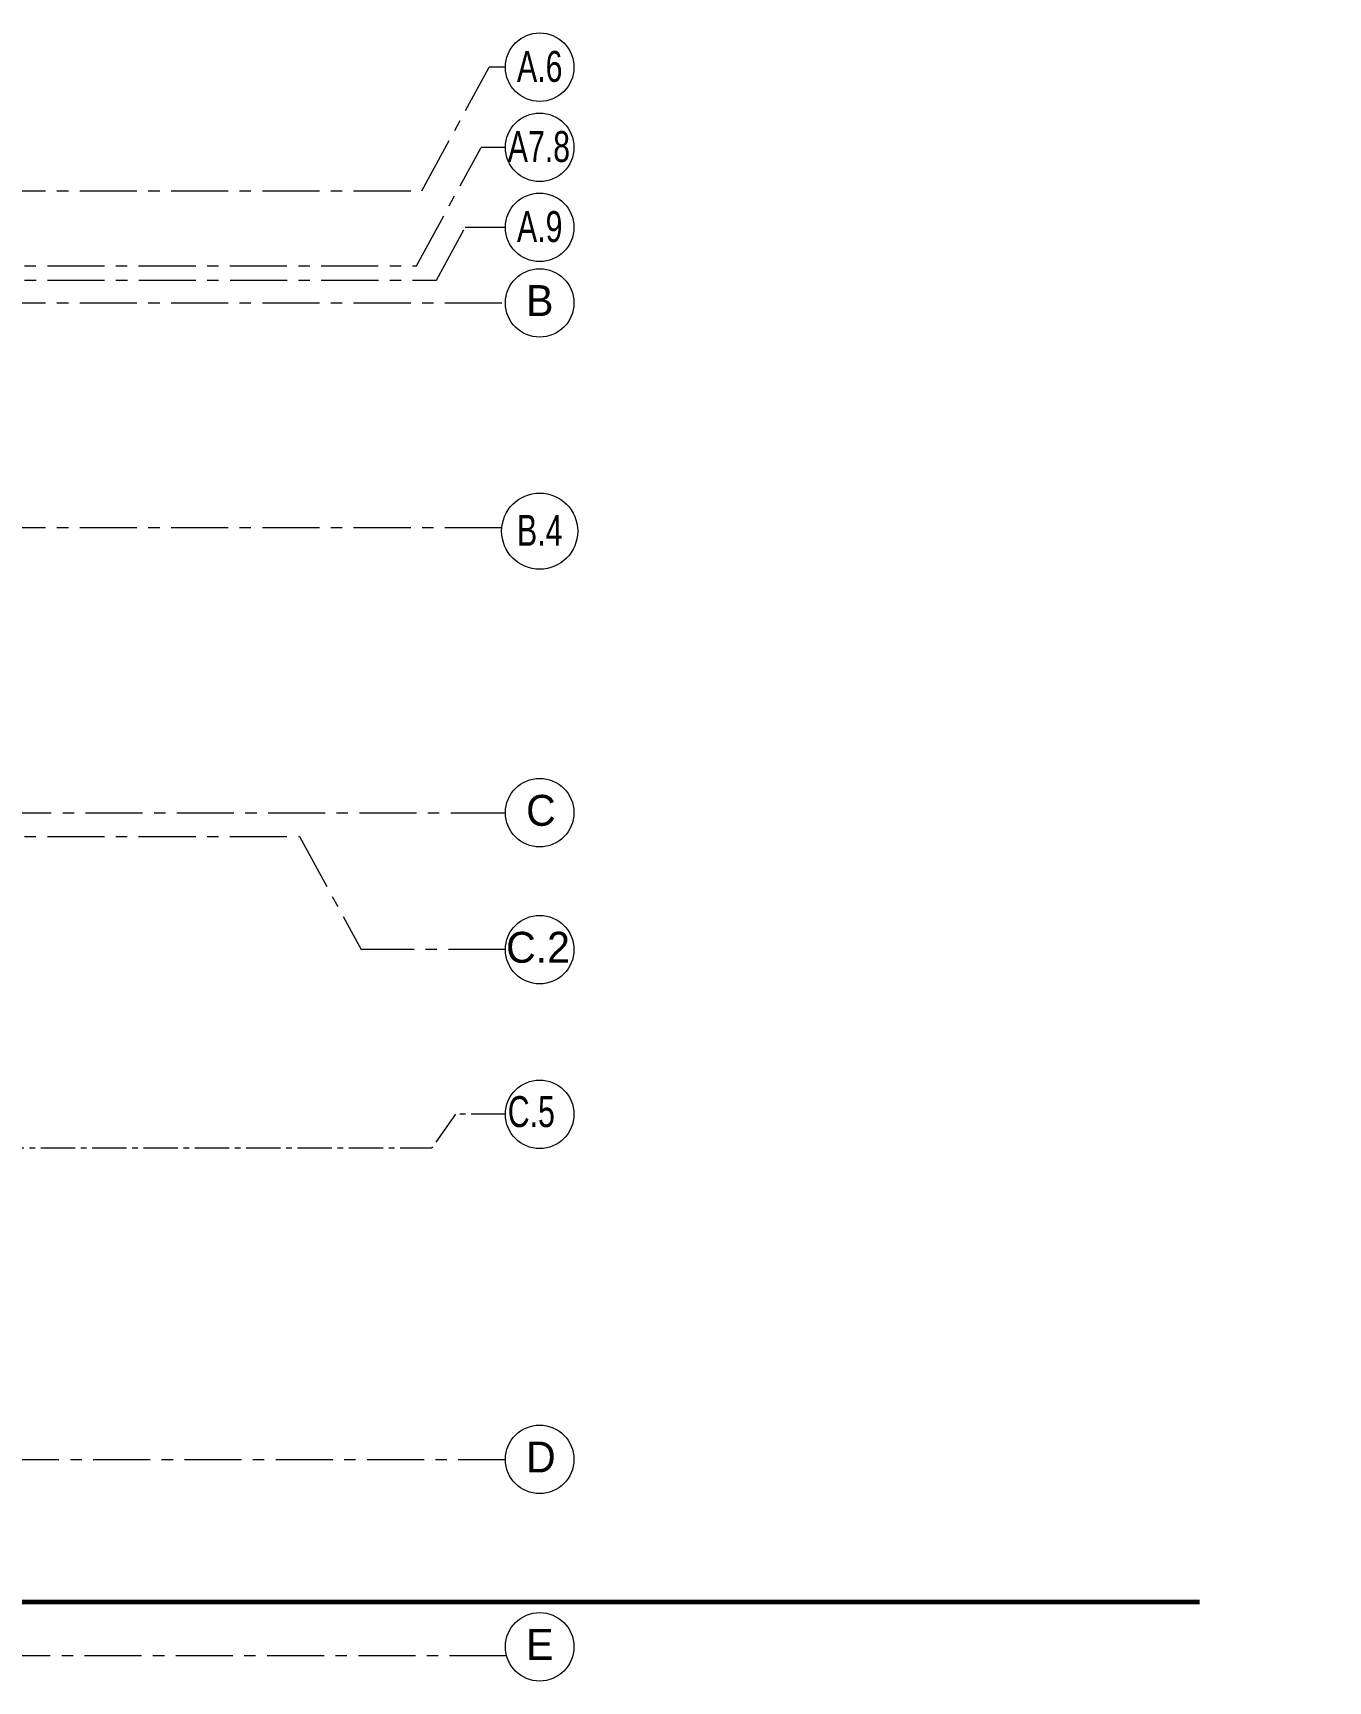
# Model space of a CAD drawing. Header units: inches. Extents: x -26500 to 0, y -3347 to 2257.
# Drawn here: x -20862 to -19500, y -546 to 1187 of the extents above; entities that cross this region are included whole.
import ezdxf
from ezdxf import colors
from ezdxf.entities.mleader import LeaderData, LeaderLine
from ezdxf.enums import TextEntityAlignment as Align
from ezdxf.math import Vec2, Vec3

# ---------------------------------------------------------------- set-up
doc = ezdxf.new("R2010")
doc.units = ezdxf.units.IN
doc.header["$LTSCALE"] = 48
doc.header["$MEASUREMENT"] = 0
doc.linetypes.add('A104$0$CENTER', pattern=[2, 1.25, -0.25, 0.25, -0.25])
doc.linetypes.add('CENTER2', pattern=[1.125, 0.75, -0.125, 0.125, -0.125])
for name, color, linetype in [('A104$0$A-GRID-1DP0-15', 8, 'Continuous'), ('A104$0$A-GRID-GRD1-12', 8, 'CENTER2'), ('A104$0$A-GRID-GRD3-12', 8, 'CENTER2'), ('A104$0$A-GRID-GRDP0-15', 8, 'Continuous'), ('A104$0$A-GRID-ID1-12', 8, 'Continuous'), ('A104$0$A-GRID-ID3-12', 8, 'Continuous'), ('E-Anno-Keyn', 72, 'Continuous'), ('XREF', 7, 'Continuous')]:
    doc.layers.add(name, color=color, linetype=linetype)
doc.styles.add('A104$0$style-Arial', font='arial.ttf')
doc.styles.add('MAMEP ANNO', font='arial.ttf', dxfattribs={"height": 0.101562})
doc.styles.get("Standard").update_dxf_attribs({"font": 'simplex.shx'})

# ---------------------------------------------------------------- blocks, each defined once
blk = doc.blocks.new('A104')
at = {"layer": 'A104$0$A-GRID-1DP0-15', "lineweight": 13}
for centre, radius in [((-20328.9322, 1150.994), 36), ((-20328.9322, 982.5678), 36), ((-20328.9322, 903.1574), 36), ((-20328.9322, 663.1574), 40), ((-20328.9322, 367.1574), 36), ((-20328.9322, -312.841), 36), ((-20328.9322, -509.9051), 36)]:
    blk.add_circle(centre, radius, dxfattribs=at)
at = {"layer": 'A104$0$A-GRID-GRD1-12', "lineweight": 0}
for p, q in [((-20417.4354, 49.9839), (-20442.3539, 14.5949)), ((-20364.9322, 49.9839), (-20417.4354, 49.9839)), ((-24363.5994, 14.5949), (-20442.3539, 14.5949))]:
    blk.add_line(p, q, dxfattribs=at)
at = {"layer": 'A104$0$A-GRID-GRD3-12', "linetype": 'A104$0$CENTER', "lineweight": 0}
for p, q in [((-20458.572, 942.0952), (-20390.5623, 1066.7172)), ((-20364.9322, 1066.7172), (-20390.5623, 1066.7172)), ((-21134.6783, 942.0952), (-20458.572, 942.0952)), ((-21134.6783, 342.0952), (-20581.5918, 342.0952)), ((-20581.5918, 342.0952), (-20516.6841, 223.1574)), ((-20364.9322, 223.1574), (-20516.6841, 223.1574))]:
    blk.add_line(p, q, dxfattribs=at)
at = {"layer": 'A104$0$A-GRID-GRDP0-15', "linetype": 'A104$0$CENTER', "lineweight": 0}
for p, q in [((-20452.7577, 1021.1697), (-20381.9089, 1150.994)), ((-20364.9322, 1150.994), (-20381.9089, 1150.994)), ((-23884.5631, 1021.1697), (-20452.7577, 1021.1697)), ((-20437.5384, 927.1574), (-20407.2994, 982.5678)), ((-20364.9322, 982.5678), (-20407.2994, 982.5678)), ((-24110.5721, 927.1574), (-20437.5384, 927.1574)), ((-23884.5631, 903.1574), (-20364.9322, 903.1574)), ((-23884.5631, 667.1574), (-20368.7317, 667.1574)), ((-24358.5266, 367.1574), (-20364.9322, 367.1574)), ((-24638.5067, -312.8426), (-20364.9322, -312.8426)), ((-24743.6228, -518.9051), (-20364.9322, -518.9051))]:
    blk.add_line(p, q, dxfattribs=at)
at = {"layer": 'A104$0$A-GRID-ID1-12', "lineweight": 13}
blk.add_circle((-20328.9322, 49.9839), 36, dxfattribs=at)
at = {"layer": 'A104$0$A-GRID-ID3-12', "lineweight": 13}
for centre in [(-20328.9322, 1066.7172), (-20328.9322, 223.1574)]:
    blk.add_circle(centre, 36, dxfattribs=at)
at = {"layer": 'A104$0$A-GRID-1DP0-15', "lineweight": 13, "style": 'A104$0$style-Arial'}
for s, width, p in [('A.6', 0.701538, (-20352.7727, 1135.598)), ('A.9', 0.701538, (-20352.7727, 967.1718)), ('B', 0.95, (-20343.2042, 889.3679)), ('B.4', 0.701538, (-20352.7727, 647.7614)), ('C', 0.95, (-20343.2042, 353.3679)), ('D', 0.95, (-20343.2042, -326.6305)), ('E', 0.95, (-20343.2042, -523.6946))]:
    blk.add_text(s, height=32.5, dxfattribs=dict(at, width=width)).set_placement(p)
at = {"layer": 'A104$0$A-GRID-ID1-12', "lineweight": 13, "style": 'A104$0$style-Arial', "width": 0.701538}
blk.add_text('C.5', height=32.5, dxfattribs=at).set_placement((-20362.4941, 36.5968))
at = {"layer": 'A104$0$A-GRID-ID3-12', "lineweight": 13, "style": 'A104$0$style-Arial'}
for s, width, p in [('A7.8', 0.701538, (-20362.4941, 1051.3212)), ('C.2', 0.95, (-20364.2242, 209.3679))]:
    blk.add_text(s, height=32.5, dxfattribs=dict(at, width=width)).set_placement(p)
blk = doc.blocks.new('NB - 5th floor_plan')
at = {"layer": 'Defpoints', "const_width": 5, "elevation": 0.2066}
blk.add_lwpolyline([(-26104.7685, -462.8611), (-19634.7975, -462.8611)], dxfattribs=at)
blk = doc.blocks.new('MLD-KeyNote')
at = {"color": 0, "linetype": 'Continuous', "transparency": 16777216}
blk.add_lwpolyline([(-0.09375, -0.09375), (0.09375, -0.09375), (0.09375, 0.09375), (-0.09375, 0.09375)], close=True, dxfattribs=at)
at = {"color": 0, "linetype": 'ByBlock', "transparency": 16777216, "style": 'MAMEP ANNO'}
blk.add_attdef('ID', text='', height=0.10156, dxfattribs=at).set_placement((0, 0), align=Align.MIDDLE_CENTER)

msp = doc.modelspace()

# ---------------------------------------------------------------- block references
at = {"layer": 'XREF'}
for name in ['A104', 'NB - 5th floor_plan']:
    msp.add_blockref(name, (0, 0), dxfattribs=at)

# ---------------------------------------------------------------- leaders
at = {"layer": 'E-Anno-Keyn'}
ml = msp.add_multileader_block('Standard', dxfattribs=at)
ml.set_content('MLD-KeyNote', color=256, scale=96)
ml.set_attribute('ID', '2', width=0)
ml.set_leader_properties(color=256, linetype='Continuous')
ml.build(insert=Vec2(0, 0))
ml.multileader.update_dxf_attribs({"has_dogleg": 0, "text_left_attachment_type": 2, "text_right_attachment_type": 2, "dogleg_length": 3.84, "arrow_head_size": 12, "scale": 96})
ctx = ml.context
ctx.base_point, ctx.scale, ctx.char_height, ctx.arrow_head_size, ctx.landing_gap_size, ctx.plane_origin = Vec3(-22879.6, 54.8), 96, 737.3, 12, 384, Vec3(-22884.6, 76.1)
ctx.left_attachment, ctx.right_attachment = 2, 2
notes = []
notes.append((ctx, [(0, (0, 0, 0), (0, 0), (1, 0), 1, [])]))
ctx.block.insert = Vec3(-22870.6, 54.8)
for ctx, leaders in notes:
    for number, flags, end, landing, length, lines in leaders:
        leader = LeaderData()
        leader.index, (leader.has_last_leader_line, leader.has_dogleg_vector, leader.attachment_direction) = number, flags
        leader.last_leader_point, leader.dogleg_vector, leader.dogleg_length = Vec3(end), Vec3(landing), length
        for number, points, colour, breaks in lines:
            line = LeaderLine()
            line.index, line.vertices, line.color, line.breaks = number, Vec3.list(points), colors.encode_raw_color(colour), breaks
            leader.lines.append(line)
        ctx.leaders.append(leader)

doc.saveas('drawing.dxf')
